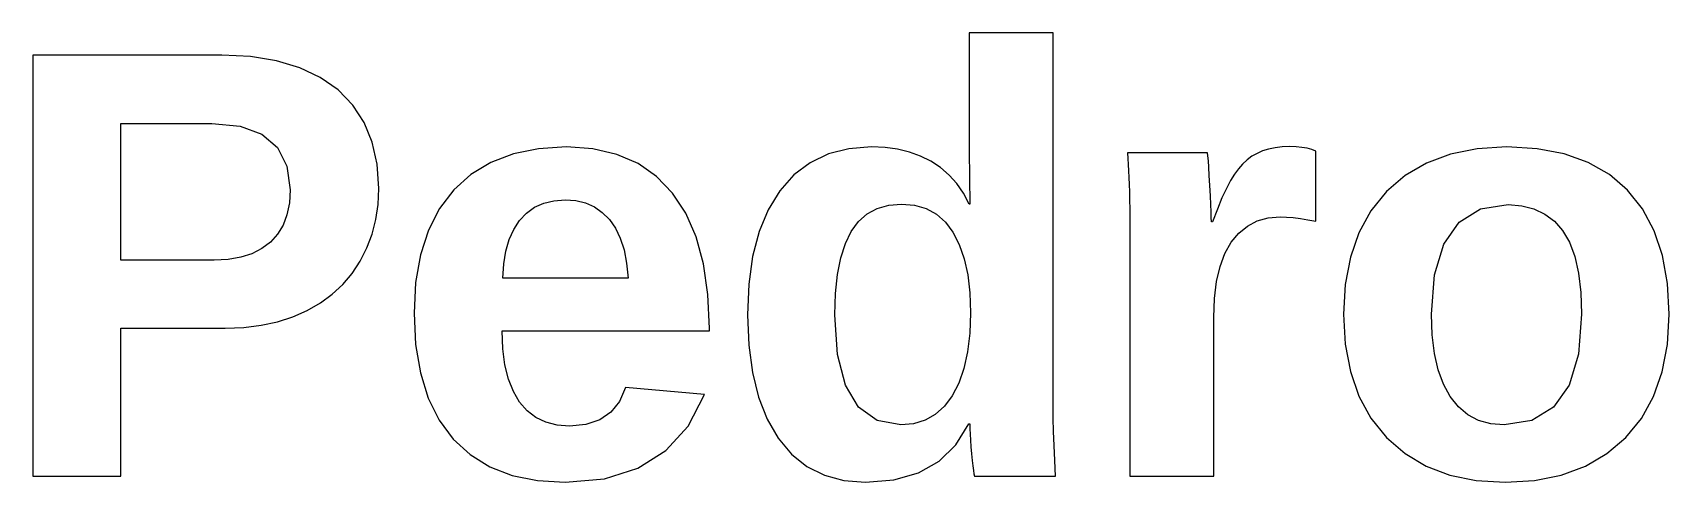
# Model space of a CAD drawing. Header units: metres. Extents: x 18 to 589, y 31 to 387.
# Drawn here: x 251.37 to 281.1, y 378.57 to 386.73 of the extents above; entities that cross this region are included whole.
import ezdxf

# ---------------------------------------------------------------- set-up
doc = ezdxf.new("R2010")
doc.units = ezdxf.units.M

msp = doc.modelspace()

# ---------------------------------------------------------------- linework, layer by layer
for p, q in [((269.907, 386.729), (268.383, 386.729)), ((268.383, 386.729), (268.383, 384.586)), ((269.907, 379.958), (269.907, 386.729)), ((254.802, 386.322), (251.368, 386.322)), ((251.368, 386.322), (251.368, 378.678)), ((255.326, 386.297), (254.802, 386.322)), ((255.799, 386.221), (255.326, 386.297)), ((256.221, 386.094), (255.799, 386.221)), ((256.593, 385.917), (256.221, 386.094)), ((256.915, 385.69), (256.593, 385.917)), ((257.182, 385.416), (256.915, 385.69)), ((257.389, 385.1), (257.182, 385.416)), ((252.968, 382.6), (252.968, 385.08)), ((252.968, 385.08), (254.623, 385.08)), ((254.623, 385.08), (255.135, 385.031)), ((255.135, 385.031), (255.533, 384.887)), ((257.537, 384.743), (257.389, 385.1)), ((255.533, 384.887), (255.817, 384.646)), ((257.626, 384.344), (257.537, 384.743)), ((255.817, 384.646), (255.987, 384.309)), ((260.1, 384.531), (259.691, 384.375)), ((260.557, 384.625), (260.1, 384.531)), ((261.063, 384.656), (260.557, 384.625)), ((261.544, 384.623), (261.063, 384.656)), ((261.979, 384.522), (261.544, 384.623)), ((262.365, 384.355), (261.979, 384.522)), ((265.824, 384.529), (265.49, 384.37)), ((266.197, 384.625), (265.824, 384.529)), ((266.609, 384.656), (266.197, 384.625)), ((266.852, 384.646), (266.609, 384.656)), ((267.081, 384.615), (266.852, 384.646)), ((267.296, 384.563), (267.081, 384.615)), ((267.498, 384.49), (267.296, 384.563)), ((267.686, 384.396), (267.498, 384.49)), ((268.383, 384.586), (268.394, 383.62)), ((272.711, 384.548), (271.257, 384.548)), ((271.257, 384.548), (271.263, 384.445)), ((271.263, 384.445), (271.27, 384.336)), ((272.718, 384.493), (272.711, 384.548)), ((272.726, 384.406), (272.718, 384.493)), ((273.519, 384.486), (273.431, 384.421)), ((273.611, 384.54), (273.519, 384.486)), ((273.712, 384.584), (273.611, 384.54)), ((273.822, 384.618), (273.712, 384.584)), ((273.941, 384.642), (273.822, 384.618)), ((274.07, 384.657), (273.941, 384.642)), ((274.208, 384.662), (274.07, 384.657)), ((274.321, 384.658), (274.208, 384.662)), ((274.424, 384.649), (274.321, 384.658)), ((274.519, 384.632), (274.424, 384.649)), ((274.604, 384.61), (274.519, 384.632)), ((274.68, 384.58), (274.604, 384.61)), ((274.68, 383.306), (274.68, 384.58)), ((277.125, 384.527), (276.687, 384.364)), ((277.612, 384.624), (277.125, 384.527)), ((278.149, 384.656), (277.612, 384.624)), ((278.697, 384.625), (278.149, 384.656)), ((279.19, 384.531), (278.697, 384.625)), ((279.629, 384.374), (279.19, 384.531)), ((255.987, 384.309), (256.044, 383.875)), ((257.655, 383.902), (257.626, 384.344)), ((259.33, 384.156), (259.018, 383.875)), ((259.691, 384.375), (259.33, 384.156)), ((262.703, 384.12), (262.365, 384.355)), ((265.196, 384.148), (264.941, 383.862)), ((265.49, 384.37), (265.196, 384.148)), ((267.859, 384.282), (267.686, 384.396)), ((268.015, 384.147), (267.859, 384.282)), ((268.154, 383.992), (268.015, 384.147)), ((271.27, 384.336), (271.276, 384.222)), ((271.276, 384.222), (271.281, 384.102)), ((272.734, 384.287), (272.726, 384.406)), ((272.744, 384.136), (272.734, 384.287)), ((273.199, 384.165), (273.128, 384.05)), ((273.271, 384.261), (273.199, 384.165)), ((273.348, 384.346), (273.271, 384.261)), ((273.431, 384.421), (273.348, 384.346)), ((276.687, 384.364), (276.3, 384.137)), ((280.013, 384.155), (279.629, 384.374)), ((280.343, 383.872), (280.013, 384.155)), ((256.044, 383.875), (256.03, 383.639)), ((257.642, 383.613), (257.655, 383.902)), ((259.018, 383.875), (258.758, 383.536)), ((262.994, 383.818), (262.703, 384.12)), ((264.941, 383.862), (264.729, 383.517)), ((268.277, 383.816), (268.154, 383.992)), ((271.281, 384.102), (271.287, 383.976)), ((271.287, 383.976), (271.292, 383.84)), ((272.754, 383.954), (272.744, 384.136)), ((272.764, 383.769), (272.754, 383.954)), ((273.053, 383.905), (272.973, 383.731)), ((273.128, 384.05), (273.053, 383.905)), ((275.962, 383.845), (275.681, 383.497)), ((276.3, 384.137), (275.962, 383.845)), ((280.616, 383.531), (280.343, 383.872)), ((256.03, 383.639), (255.987, 383.427)), ((257.602, 383.337), (257.642, 383.613)), ((260.34, 383.457), (260.485, 383.561)), ((260.485, 383.561), (260.651, 383.636)), ((260.651, 383.636), (260.836, 383.681)), ((260.836, 383.681), (261.041, 383.696)), ((261.041, 383.696), (261.235, 383.682)), ((261.235, 383.682), (261.412, 383.639)), ((261.412, 383.639), (261.572, 383.568)), ((261.572, 383.568), (261.716, 383.469)), ((263.234, 383.452), (262.994, 383.818)), ((266.712, 383.541), (266.919, 383.6)), ((266.919, 383.6), (267.152, 383.62)), ((267.152, 383.62), (267.387, 383.6)), ((267.387, 383.6), (267.598, 383.538)), ((268.383, 383.62), (268.277, 383.816)), ((268.394, 383.62), (268.383, 383.62)), ((271.292, 383.84), (271.296, 383.692)), ((271.296, 383.692), (271.298, 383.531)), ((272.772, 383.61), (272.764, 383.769)), ((272.777, 383.478), (272.772, 383.61)), ((272.973, 383.731), (272.89, 383.527)), ((277.671, 383.53), (278.171, 383.609)), ((278.171, 383.609), (278.419, 383.59)), ((278.419, 383.59), (278.642, 383.534)), ((255.987, 383.427), (255.915, 383.237)), ((257.534, 383.074), (257.602, 383.337)), ((258.758, 383.536), (258.556, 383.143)), ((260.109, 383.16), (260.214, 383.322)), ((260.214, 383.322), (260.34, 383.457)), ((261.716, 383.469), (261.844, 383.341)), ((261.844, 383.341), (261.953, 383.184)), ((263.421, 383.023), (263.234, 383.452)), ((264.729, 383.517), (264.564, 383.119)), ((266.24, 383.124), (266.372, 383.302)), ((266.372, 383.302), (266.529, 383.441)), ((266.529, 383.441), (266.712, 383.541)), ((267.598, 383.538), (267.785, 383.436)), ((267.785, 383.436), (267.948, 383.292)), ((267.948, 383.292), (268.087, 383.108)), ((271.298, 383.531), (271.3, 383.357)), ((271.3, 383.357), (271.3, 383.17)), ((272.78, 383.373), (272.777, 383.478)), ((272.781, 383.295), (272.78, 383.373)), ((272.803, 383.295), (272.781, 383.295)), ((272.89, 383.527), (272.803, 383.295)), ((273.436, 383.221), (273.614, 383.313)), ((273.614, 383.313), (273.811, 383.368)), ((273.811, 383.368), (274.029, 383.387)), ((274.029, 383.387), (274.146, 383.384)), ((274.146, 383.384), (274.269, 383.374)), ((274.269, 383.374), (274.399, 383.358)), ((274.399, 383.358), (274.536, 383.335)), ((274.536, 383.335), (274.68, 383.306)), ((275.681, 383.497), (275.463, 383.1)), ((277.004, 382.893), (277.282, 383.291)), ((277.282, 383.291), (277.671, 383.53)), ((278.642, 383.534), (278.84, 383.439)), ((278.84, 383.439), (279.014, 383.307)), ((279.014, 383.307), (279.163, 383.137)), ((280.827, 383.135), (280.616, 383.531)), ((255.815, 383.071), (255.686, 382.928)), ((255.915, 383.237), (255.815, 383.071)), ((257.44, 382.822), (257.534, 383.074)), ((258.556, 383.143), (258.411, 382.696)), ((259.964, 382.765), (260.025, 382.975)), ((260.025, 382.975), (260.109, 383.16)), ((261.953, 383.184), (262.042, 383)), ((262.042, 383), (262.11, 382.786)), ((263.555, 382.532), (263.421, 383.023)), ((264.564, 383.119), (264.446, 382.669)), ((266.133, 382.904), (266.24, 383.124)), ((268.087, 383.108), (268.202, 382.885)), ((271.3, 383.17), (271.3, 378.678)), ((273.142, 382.926), (273.279, 383.092)), ((273.279, 383.092), (273.436, 383.221)), ((275.463, 383.1), (275.306, 382.654)), ((279.163, 383.137), (279.286, 382.926)), ((280.979, 382.685), (280.827, 383.135)), ((255.147, 382.653), (254.919, 382.613)), ((255.351, 382.718), (255.147, 382.653)), ((255.531, 382.81), (255.351, 382.718)), ((255.686, 382.928), (255.531, 382.81)), ((257.319, 382.584), (257.44, 382.822)), ((258.411, 382.696), (258.325, 382.195)), ((259.925, 382.532), (259.964, 382.765)), ((262.11, 382.786), (262.158, 382.545)), ((264.446, 382.669), (264.376, 382.165)), ((266.049, 382.643), (266.133, 382.904)), ((268.202, 382.885), (268.29, 382.628)), ((272.939, 382.486), (273.028, 382.723)), ((273.028, 382.723), (273.142, 382.926)), ((275.306, 382.654), (275.213, 382.16)), ((276.837, 382.335), (277.004, 382.893)), ((279.286, 382.926), (279.382, 382.668)), ((279.382, 382.668), (279.45, 382.364)), ((281.07, 382.179), (280.979, 382.685)), ((254.666, 382.6), (252.968, 382.6)), ((254.919, 382.613), (254.666, 382.6)), ((257.004, 382.162), (257.173, 382.362)), ((257.173, 382.362), (257.319, 382.584)), ((259.907, 382.275), (259.925, 382.532)), ((262.158, 382.545), (262.186, 382.275)), ((263.635, 381.979), (263.555, 382.532)), ((265.99, 382.34), (266.049, 382.643)), ((268.29, 382.628), (268.354, 382.335)), ((272.876, 382.212), (272.939, 382.486)), ((279.45, 382.364), (279.491, 382.014)), ((256.811, 381.982), (257.004, 382.162)), ((258.325, 382.195), (258.296, 381.64)), ((262.186, 382.275), (259.907, 382.275)), ((264.376, 382.165), (264.352, 381.608)), ((265.954, 381.995), (265.99, 382.34)), ((268.354, 382.335), (268.392, 382.008)), ((272.838, 381.903), (272.876, 382.212)), ((275.213, 382.16), (275.181, 381.618)), ((276.782, 381.618), (276.837, 382.335)), ((281.1, 381.618), (281.07, 382.179)), ((256.356, 381.686), (256.595, 381.824)), ((256.595, 381.824), (256.811, 381.982)), ((263.661, 381.363), (263.635, 381.979)), ((265.942, 381.608), (265.954, 381.995)), ((268.392, 382.008), (268.405, 381.645)), ((272.825, 381.559), (272.838, 381.903)), ((279.491, 382.014), (279.505, 381.618)), ((255.519, 381.42), (255.817, 381.483)), ((255.817, 381.483), (256.096, 381.572)), ((256.096, 381.572), (256.356, 381.686)), ((258.296, 381.64), (258.324, 381.068)), ((264.352, 381.608), (264.375, 381.058)), ((265.99, 380.889), (265.942, 381.608)), ((268.405, 381.645), (268.392, 381.273)), ((272.825, 378.678), (272.825, 381.559)), ((275.181, 381.618), (275.213, 381.074)), ((276.795, 381.244), (276.782, 381.618)), ((279.505, 381.618), (279.449, 380.896)), ((281.068, 381.072), (281.1, 381.618)), ((252.968, 381.369), (254.867, 381.369)), ((252.968, 378.678), (252.968, 381.369)), ((254.867, 381.369), (255.203, 381.381)), ((255.203, 381.381), (255.519, 381.42)), ((259.909, 380.994), (259.896, 381.32)), ((259.896, 381.32), (263.661, 381.32)), ((263.661, 381.32), (263.661, 381.363)), ((268.392, 381.273), (268.352, 380.936)), ((276.836, 380.908), (276.795, 381.244)), ((258.324, 381.068), (258.41, 380.553)), ((259.947, 380.702), (259.909, 380.994)), ((264.375, 381.058), (264.442, 380.559)), ((266.134, 380.33), (265.99, 380.889)), ((268.352, 380.936), (268.286, 380.635)), ((275.213, 381.074), (275.306, 380.578)), ((276.904, 380.609), (276.836, 380.908)), ((279.449, 380.896), (279.28, 380.334)), ((280.973, 380.575), (281.068, 381.072)), ((260.011, 380.443), (259.947, 380.702)), ((268.286, 380.635), (268.193, 380.369)), ((275.306, 380.578), (275.463, 380.131)), ((276.999, 380.348), (276.904, 380.609)), ((280.815, 380.128), (280.973, 380.575)), ((258.41, 380.553), (258.552, 380.096)), ((260.1, 380.218), (260.011, 380.443)), ((262.137, 380.289), (262.028, 380.037)), ((263.575, 380.164), (262.137, 380.289)), ((264.442, 380.559), (264.553, 380.112)), ((266.373, 379.931), (266.134, 380.33)), ((268.193, 380.369), (268.074, 380.14)), ((277.121, 380.124), (276.999, 380.348)), ((279.28, 380.334), (278.999, 379.932)), ((258.552, 380.096), (258.751, 379.696)), ((260.214, 380.026), (260.1, 380.218)), ((260.351, 379.869), (260.214, 380.026)), ((262.028, 380.037), (261.872, 379.841)), ((263.274, 379.59), (263.575, 380.164)), ((264.553, 380.112), (264.71, 379.715)), ((268.074, 380.14), (267.931, 379.95)), ((275.463, 380.131), (275.681, 379.733)), ((277.268, 379.939), (277.121, 380.124)), ((280.593, 379.73), (280.815, 380.128)), ((258.751, 379.696), (259.007, 379.353)), ((260.511, 379.747), (260.351, 379.869)), ((260.691, 379.659), (260.511, 379.747)), ((261.668, 379.701), (261.416, 379.617)), ((261.872, 379.841), (261.668, 379.701)), ((264.71, 379.715), (264.911, 379.37)), ((266.709, 379.691), (266.373, 379.931)), ((267.141, 379.611), (266.709, 379.691)), ((267.579, 379.696), (267.371, 379.632)), ((267.766, 379.801), (267.579, 379.696)), ((267.931, 379.95), (267.766, 379.801)), ((269.909, 379.734), (269.907, 379.958)), ((269.914, 379.493), (269.909, 379.734)), ((275.681, 379.733), (275.962, 379.383)), ((277.44, 379.796), (277.268, 379.939)), ((277.636, 379.693), (277.44, 379.796)), ((277.856, 379.632), (277.636, 379.693)), ((278.606, 379.691), (278.1, 379.611)), ((278.999, 379.932), (278.606, 379.691)), ((280.308, 379.381), (280.593, 379.73)), ((260.893, 379.607), (260.691, 379.659)), ((261.117, 379.589), (260.893, 379.607)), ((261.416, 379.617), (261.117, 379.589)), ((262.87, 379.144), (263.274, 379.59)), ((267.371, 379.632), (267.141, 379.611)), ((268.139, 379.25), (268.372, 379.633)), ((268.372, 379.633), (268.394, 379.633)), ((268.394, 379.633), (268.395, 379.542)), ((268.395, 379.542), (268.399, 379.441)), ((268.399, 379.441), (268.405, 379.332)), ((269.923, 379.237), (269.914, 379.493)), ((275.962, 379.383), (276.299, 379.09)), ((278.1, 379.611), (277.856, 379.632)), ((279.967, 379.089), (280.308, 379.381)), ((259.007, 379.353), (259.315, 379.071)), ((262.363, 378.825), (262.87, 379.144)), ((264.911, 379.37), (265.153, 379.082)), ((267.835, 378.952), (268.139, 379.25)), ((268.405, 379.332), (268.413, 379.214)), ((268.413, 379.214), (268.424, 379.088)), ((268.424, 379.088), (268.435, 378.966)), ((269.935, 378.965), (269.923, 379.237)), ((276.299, 379.09), (276.682, 378.862)), ((279.577, 378.861), (279.967, 379.089)), ((259.315, 379.071), (259.673, 378.852)), ((259.673, 378.852), (260.08, 378.695)), ((261.753, 378.633), (262.363, 378.825)), ((265.153, 379.082), (265.433, 378.858)), ((265.433, 378.858), (265.75, 378.698)), ((267.459, 378.74), (267.835, 378.952)), ((268.435, 378.966), (268.446, 378.865)), ((268.446, 378.865), (268.457, 378.783)), ((269.951, 378.678), (269.935, 378.965)), ((276.682, 378.862), (277.113, 378.7)), ((279.139, 378.699), (279.577, 378.861)), ((251.368, 378.678), (252.968, 378.678)), ((260.08, 378.695), (260.536, 378.601)), ((260.536, 378.601), (261.041, 378.57)), ((261.041, 378.57), (261.753, 378.633)), ((265.75, 378.698), (266.104, 378.602)), ((266.104, 378.602), (266.495, 378.57)), ((266.495, 378.57), (267.013, 378.612)), ((267.013, 378.612), (267.459, 378.74)), ((268.457, 378.783), (268.466, 378.72)), ((268.466, 378.72), (268.475, 378.678)), ((268.475, 378.678), (269.951, 378.678)), ((271.3, 378.678), (272.825, 378.678)), ((277.113, 378.7), (277.591, 378.602)), ((277.591, 378.602), (278.116, 378.57)), ((278.116, 378.57), (278.652, 378.602)), ((278.652, 378.602), (279.139, 378.699))]:
    msp.add_line(p, q)

doc.saveas('drawing.dxf')
